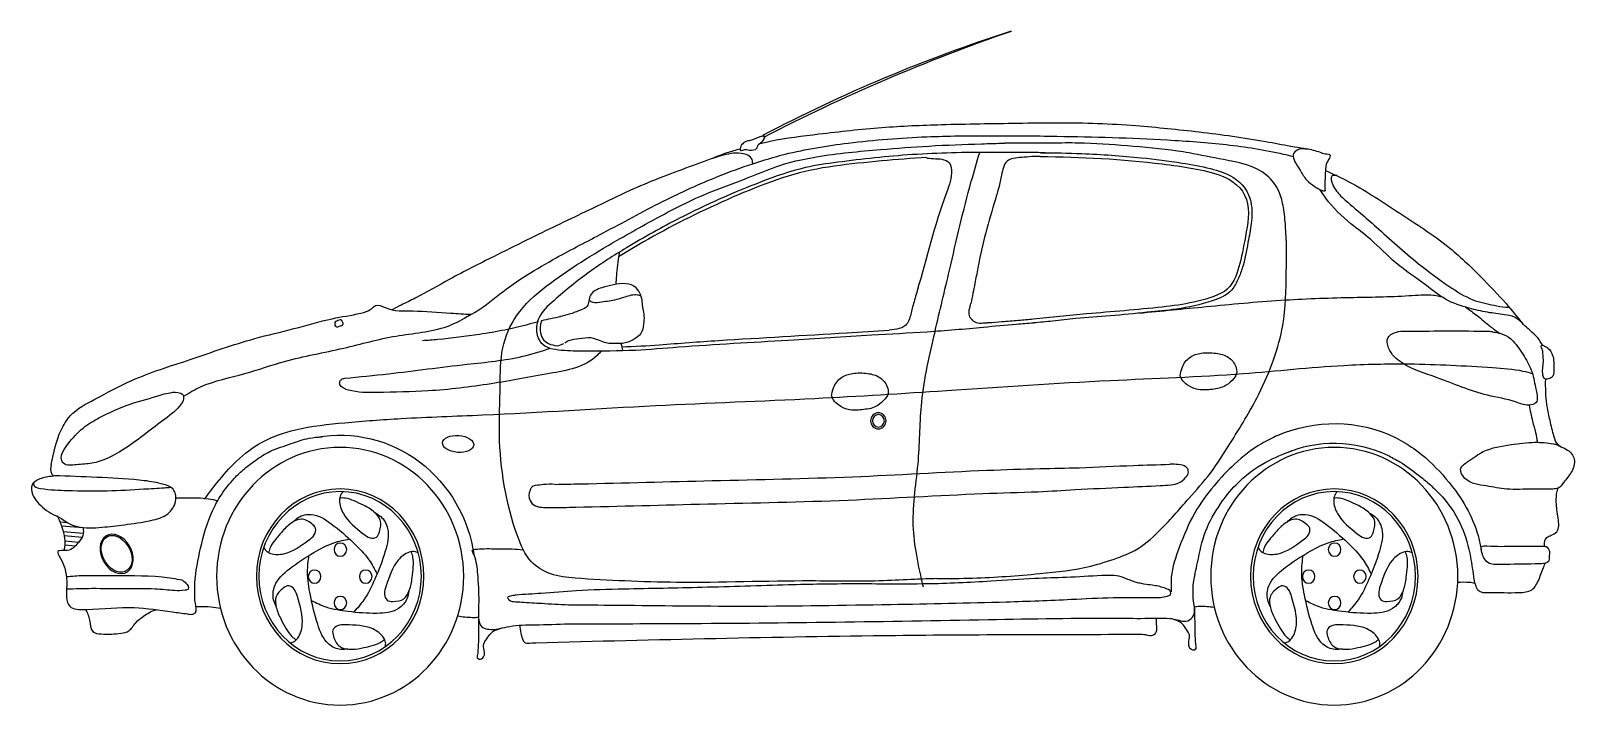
# Model space of a CAD drawing. Extents: x -8.24 to -4.45, y 5.45 to 7.11.
import ezdxf

# ---------------------------------------------------------------- set-up
doc = ezdxf.new("R2010")
doc.units = 0
doc.layers.add('206', color=7, linetype='CONTINUOUS')

msp = doc.modelspace()

# ---------------------------------------------------------------- linework, layer by layer
at = {"layer": '206'}
for p, q in [((-8.173, 5.9029), (-8.1554, 5.9014)), ((-8.1691, 5.8931), (-8.1159, 5.8886)), ((-8.1646, 5.8787), (-8.1156, 5.8746)), ((-8.1625, 5.869), (-8.1183, 5.8653)), ((-8.1609, 5.8558), (-8.1268, 5.8529)), ((-8.1609, 5.8463), (-8.1344, 5.8441))]:
    msp.add_line(p, q, dxfattribs=at)
at = {"layer": '206', "extrusion": (0, 0, -1)}
for centre, major_axis, start_param, end_param in [((-4.6853, 3.2131), (0, 4.075), 5.816263, 5.984803), ((-4.3628, 2.4704), (0, 4.8845), 5.82328, 5.96363), ((-5.0426, 5.7691), (0, 0.3749), 5.884099, 6.713037), ((-7.4846, 5.7691), (0, 0.3466), 6.112815, 7.708258), ((-5.0426, 5.7691), (0, 0.327), 5.884099, 6.713037)]:
    msp.add_ellipse(centre, major_axis=major_axis, ratio=0.959877, start_param=start_param, end_param=end_param, dxfattribs=at)
for centre, major_axis in [((-6.1625, 6.1507), (0, 0.0197)), ((-6.1625, 6.1507), (0, 0.0153)), ((-7.4846, 5.7691), (0, 0.3162)), ((-5.0426, 5.7691), (0, 0.3162)), ((-7.4846, 5.7691), (0, 0.2144)), ((-7.4846, 5.7691), (0, 0.2079)), ((-5.0426, 5.7691), (0, 0.2144)), ((-5.0426, 5.7691), (0, 0.2079)), ((-7.4839, 5.8346), (0, 0.0162)), ((-5.0419, 5.8346), (0, 0.0162)), ((-7.5475, 5.7683), (0, 0.0162)), ((-7.4218, 5.7683), (0, 0.0162)), ((-5.1055, 5.7683), (0, 0.0162)), ((-4.9798, 5.7683), (0, 0.0162)), ((-7.4839, 5.7036), (0, 0.0162)), ((-5.0419, 5.7036), (0, 0.0162))]:
    msp.add_ellipse(centre, major_axis=major_axis, ratio=0.959877, dxfattribs=at)
at = {"layer": '206'}
for centre, major_axis, ratio, start_param, end_param in [((-7.1948, 6.094), (-0.0382, 0.0029), 0.542482, 0.004368194724992502, 6.287553501904579), ((-8.0336, 5.8241), (-0.0247, 0.0448), 0.725006, 0.056714, 6.339899)]:
    msp.add_ellipse(centre, major_axis=major_axis, ratio=ratio, start_param=start_param, end_param=end_param, dxfattribs=at)
for points, knots in [([(-5.1082, 6.8171), (-5.1219, 6.8195), (-5.1562, 6.8254), (-5.2444, 6.8425), (-5.3712, 6.8598), (-5.5091, 6.8737), (-5.6577, 6.8832), (-5.8171, 6.8807), (-5.9937, 6.8783), (-6.157, 6.8718), (-6.297, 6.8555), (-6.3985, 6.8437), (-6.4472, 6.832), (-6.4568, 6.8296)], [0, 0, 0, 0, 0.03388, 0.084444, 0.218048, 0.344664, 0.42105, 0.579932, 0.731759, 0.850568, 0.976761, 1.074341, 1.098331, 1.098331, 1.098331, 1.098331]), ([(-7.1663, 6.4105), (-7.1337, 6.428), (-7.0721, 6.4818), (-6.9648, 6.5469), (-6.828, 6.6165), (-6.6977, 6.6891), (-6.5744, 6.7448), (-6.4735, 6.7821), (-6.3679, 6.8136), (-6.2246, 6.8364), (-6.0564, 6.8495), (-5.8853, 6.8512), (-5.6883, 6.8495), (-5.4944, 6.8441), (-5.3086, 6.8309), (-5.2058, 6.8149), (-5.1519, 6.8019), (-5.144, 6.7999)], [0, 0, 0, 0, 0.06274, 0.195085, 0.300258, 0.432964, 0.554203, 0.6265, 0.693156, 0.820888, 0.977767, 1.103117, 1.236477, 1.456752, 1.574411, 1.689139, 1.708898, 1.708898, 1.708898, 1.708898]), ([(-6.0187, 5.7634), (-6.0369, 5.7626), (-6.0807, 5.7618), (-6.1835, 5.7552), (-6.3787, 5.7605), (-6.5904, 5.7511), (-6.7836, 5.7572), (-6.8868, 5.7624), (-6.9668, 5.7702), (-7.0238, 5.8042), (-7.0741, 5.9254), (-7.098, 6.0728), (-7.0907, 6.2277), (-7.0916, 6.3285), (-7.0532, 6.4184), (-6.9521, 6.5067), (-6.8233, 6.5834), (-6.692, 6.6578), (-6.585, 6.7107), (-6.494, 6.7419), (-6.4055, 6.7801), (-6.2964, 6.8051), (-6.1699, 6.8156), (-6.0349, 6.8266), (-5.933, 6.83), (-5.871, 6.8319), (-5.8518, 6.8325)], [0.622324, 0.622324, 0.622324, 0.622324, 0.666423, 0.728208, 0.872874, 1.14036, 1.24327, 1.342181, 1.392241, 1.43716, 1.493607, 1.690089, 1.783283, 1.855582, 1.923075, 2.004533, 2.170821, 2.284321, 2.367672, 2.458367, 2.516957, 2.600128, 2.728425, 2.825072, 2.929399, 2.976055, 2.976055, 2.976055, 2.976055]), ([(-6.5018, 6.8155), (-6.5028, 6.8197), (-6.4989, 6.8302), (-6.4872, 6.8377), (-6.4694, 6.8392), (-6.459, 6.8479), (-6.4368, 6.8509), (-6.4478, 6.8337), (-6.4587, 6.8307), (-6.4608, 6.8151), (-6.4801, 6.8147), (-6.4898, 6.8181), (-6.5012, 6.8133), (-6.5018, 6.8155)], [0, 0, 0, 0, 0.0124384, 0.0281813, 0.0393161, 0.0638503, 0.0736773, 0.0873486, 0.0997936, 0.1081025, 0.1259986, 0.1424676, 0.149019, 0.149019, 0.149019, 0.149019]), ([(-5.3994, 6.8086), (-5.4088, 6.8101), (-5.459, 6.8178), (-5.5496, 6.826), (-5.6528, 6.8336), (-5.7315, 6.8325), (-5.7918, 6.8327), (-5.8301, 6.8326), (-5.8518, 6.8325)], [0, 0, 0, 0, 0.0284669, 0.1523573, 0.2724987, 0.3386831, 0.3883214, 0.4534511, 0.4534511, 0.4534511, 0.4534511]), ([(-6.4711, 6.7819), (-6.4713, 6.7868), (-6.4725, 6.7971), (-6.4984, 6.8111), (-6.546, 6.8044), (-6.6341, 6.7711), (-6.7452, 6.731), (-6.8759, 6.6665), (-6.9932, 6.6111), (-7.1098, 6.5526), (-7.2086, 6.5036), (-7.2828, 6.4599), (-7.3309, 6.4369), (-7.3496, 6.4271), (-7.3569, 6.4233)], [0.0029383, 0.0029383, 0.0029383, 0.0029383, 0.0135032, 0.0265755, 0.0664685, 0.127257, 0.2550065, 0.3518371, 0.4783793, 0.5681223, 0.6664998, 0.744351, 0.775166, 0.7951163, 0.7951163, 0.7951163, 0.7951163]), ([(-5.7526, 6.8089), (-5.7972, 6.8094), (-5.906, 6.8106), (-6.0765, 6.8072), (-6.2281, 6.7905), (-6.3538, 6.773), (-6.4481, 6.739), (-6.5505, 6.697), (-6.6611, 6.6444), (-6.7698, 6.5839), (-6.8745, 6.517), (-6.9457, 6.4593), (-6.9964, 6.4128), (-7.0053, 6.3723), (-6.9918, 6.3316), (-6.9383, 6.3227), (-6.8625, 6.3227), (-6.765, 6.3226), (-6.599, 6.3372), (-6.405, 6.347), (-6.2018, 6.3605), (-6.042, 6.369), (-5.9235, 6.3786), (-5.8364, 6.3876), (-5.7954, 6.3903), (-5.7813, 6.3913)], [0, 0, 0, 0, 0.10843, 0.264559, 0.414046, 0.479029, 0.57221, 0.655351, 0.746715, 0.867409, 0.955203, 1.043569, 1.090058, 1.11235, 1.137253, 1.180615, 1.227312, 1.327965, 1.414218, 1.633397, 1.799241, 1.909534, 2.022184, 2.088078, 2.122232, 2.122232, 2.122232, 2.122232]), ([(-6.0434, 6.7968), (-6.0805, 6.795), (-6.1176, 6.7924), (-6.2321, 6.7812), (-6.3101, 6.7747), (-6.4578, 6.728), (-6.5303, 6.6965), (-6.6693, 6.6299), (-6.736, 6.5934), (-6.8006, 6.5531)], [0.2360108, 0.2360108, 0.2360108, 0.2360108, 0.3266915, 0.3266915, 0.5165101, 0.5165101, 0.7063287, 0.7063287, 0.8899649, 0.8899649, 0.8899649, 0.8899649]), ([(-6.502, 6.8179), (-6.5131, 6.815), (-6.5359, 6.8088), (-6.5579, 6.8), (-6.5693, 6.7955)], [1.13606968, 1.13606968, 1.13606968, 1.13606968, 1.1637912, 1.19332612, 1.19332612, 1.19332612, 1.19332612]), ([(-6.0432, 6.7956), (-6.036, 6.7951), (-6.0238, 6.7943), (-6.0051, 6.7937), (-5.9834, 6.786), (-5.981, 6.7474), (-6.0203, 6.6485), (-6.0467, 6.5389), (-6.0741, 6.446), (-6.0774, 6.4343)], [0, 0, 0, 0, 0.017332, 0.0295876, 0.0464319, 0.0661755, 0.1083605, 0.3010259, 0.3298037, 0.3298037, 0.3298037, 0.3298037]), ([(-6.0233, 6.3709), (-6.0114, 6.4207), (-5.9821, 6.5434), (-5.9488, 6.6906), (-5.9205, 6.7861), (-5.9135, 6.8097)], [0, 0, 0, 0, 0.1197442, 0.2950646, 0.3527466, 0.3527466, 0.3527466, 0.3527466]), ([(-6.0187, 5.7634), (-5.9894, 5.7636), (-5.9051, 5.7641), (-5.779, 5.7739), (-5.6589, 5.7865), (-5.582, 5.8113), (-5.5231, 5.8343), (-5.4641, 5.8857), (-5.4064, 5.9532), (-5.344, 6.022), (-5.2893, 6.1098), (-5.2328, 6.2007), (-5.19, 6.2988), (-5.1625, 6.3992), (-5.1603, 6.5095), (-5.1594, 6.6062), (-5.1663, 6.6722), (-5.1766, 6.7173), (-5.2199, 6.7749), (-5.307, 6.7903), (-5.3714, 6.8031), (-5.3994, 6.8086)], [0, 0, 0, 0, 0.087844, 0.252819, 0.379745, 0.448073, 0.494093, 0.567357, 0.674984, 0.75521, 0.839126, 0.975651, 1.066708, 1.14849, 1.27437, 1.382267, 1.426799, 1.465428, 1.514617, 1.627138, 1.713588, 1.713588, 1.713588, 1.713588]), ([(-5.7851, 6.7996), (-5.7935, 6.7988), (-5.8089, 6.7971), (-5.8297, 6.7964), (-5.854, 6.7869), (-5.8609, 6.7441), (-5.8847, 6.6602), (-5.9081, 6.5849), (-5.9178, 6.5265)], [0, 0, 0, 0, 0.0205701, 0.0375149, 0.0509659, 0.0795229, 0.1270828, 0.2628965, 0.2628965, 0.2628965, 0.2628965]), ([(-5.7648, 6.7998), (-5.6643, 6.7985), (-5.5643, 6.7941), (-5.4151, 6.7749), (-5.3641, 6.7689), (-5.2922, 6.7417), (-5.2682, 6.7236), (-5.2489, 6.6647), (-5.2551, 6.6339), (-5.2653, 6.5786), (-5.2706, 6.5491), (-5.2835, 6.5069), (-5.292, 6.482), (-5.333, 6.4552), (-5.3622, 6.4483), (-5.4133, 6.4364), (-5.439, 6.4327), (-5.527, 6.4238), (-5.5887, 6.4181), (-5.6948, 6.4101), (-5.7383, 6.4039), (-5.782, 6.4003)], [0, 0, 0, 0, 0.244185, 0.244185, 0.366822, 0.366822, 0.442542, 0.442542, 0.518261, 0.518261, 0.576784, 0.576784, 0.64202, 0.64202, 0.707255, 0.707255, 0.772491, 0.772491, 0.923259, 0.923259, 1.029985, 1.029985, 1.029985, 1.029985]), ([(-5.7646, 6.809), (-5.7307, 6.8086), (-5.6479, 6.8075), (-5.5318, 6.7992), (-5.4258, 6.7859), (-5.3501, 6.7723), (-5.2958, 6.7551), (-5.2614, 6.7258), (-5.2429, 6.6827), (-5.2456, 6.6353), (-5.2549, 6.5866), (-5.2652, 6.5316), (-5.2771, 6.5023), (-5.2959, 6.4625), (-5.3551, 6.4396), (-5.4235, 6.4241), (-5.5086, 6.4171), (-5.5908, 6.4075), (-5.6687, 6.4037), (-5.731, 6.3953), (-5.7657, 6.3924), (-5.7813, 6.3911)], [0, 0, 0, 0, 0.082607, 0.201194, 0.283026, 0.34105, 0.389878, 0.421775, 0.449559, 0.490237, 0.528159, 0.575076, 0.603434, 0.627668, 0.671191, 0.744163, 0.802628, 0.877157, 0.945523, 0.991917, 1.029985, 1.029985, 1.029985, 1.029985]), ([(-5.0725, 6.808), (-5.0834, 6.8121), (-5.1031, 6.8177), (-5.1297, 6.8204), (-5.1475, 6.8047), (-5.1387, 6.7838), (-5.1254, 6.7653), (-5.1128, 6.7413), (-5.0923, 6.7274), (-5.0774, 6.7166), (-5.0676, 6.7155), (-5.0647, 6.7152)], [0, 0, 0, 0, 0.0292874, 0.0498246, 0.0627071, 0.0767857, 0.095733, 0.1194233, 0.138101, 0.1548845, 0.1619796, 0.1619796, 0.1619796, 0.1619796]), ([(-5.0747, 6.8087), (-5.0704, 6.8075), (-5.0639, 6.8056), (-5.0499, 6.8057), (-5.0561, 6.7917), (-5.0626, 6.783), (-5.0644, 6.7672), (-5.0649, 6.7511), (-5.0659, 6.7332), (-5.0666, 6.7212), (-5.0647, 6.7152)], [0, 0, 0, 0, 0.01161723, 0.01742583, 0.02725678, 0.0350271, 0.04587826, 0.06201616, 0.07328065, 0.0882351, 0.0882351, 0.0882351, 0.0882351]), ([(-5.0643, 6.7652), (-5.0437, 6.7559), (-4.98, 6.7266), (-4.8826, 6.659), (-4.77, 6.5896), (-4.6871, 6.5093), (-4.6251, 6.4458), (-4.5928, 6.405), (-4.5794, 6.388)], [0.0047857, 0.0047857, 0.0047857, 0.0047857, 0.059248, 0.1738076, 0.2884711, 0.3762076, 0.4480715, 0.4995712, 0.4995712, 0.4995712, 0.4995712]), ([(-5.0356, 6.7527), (-5.0408, 6.7532), (-5.0543, 6.7545), (-5.0454, 6.7225), (-5.0213, 6.6964), (-4.9814, 6.6636), (-4.9181, 6.6085), (-4.8483, 6.5441), (-4.7683, 6.4856), (-4.7076, 6.446), (-4.658, 6.4361), (-4.6283, 6.4299), (-4.6158, 6.4298), (-4.6132, 6.4298)], [0, 0, 0, 0, 0.0105039, 0.0271535, 0.0533067, 0.1046636, 0.1455251, 0.2557173, 0.3295157, 0.3841535, 0.4273104, 0.4511192, 0.4575988, 0.4575988, 0.4575988, 0.4575988]), ([(-4.5313, 6.3361), (-4.5344, 6.3427), (-4.5451, 6.36), (-4.5716, 6.379), (-4.5946, 6.4069), (-4.6304, 6.4123), (-4.6675, 6.4164), (-4.7164, 6.428), (-4.7703, 6.4455), (-4.8255, 6.492), (-4.8916, 6.534), (-4.9463, 6.5927), (-5.009, 6.6387), (-5.0522, 6.6792), (-5.0726, 6.711), (-5.077, 6.7179)], [0.2026405, 0.2026405, 0.2026405, 0.2026405, 0.2192984, 0.2499382, 0.2807062, 0.3006006, 0.3350786, 0.3723935, 0.4221231, 0.4704541, 0.543135, 0.6100879, 0.6597103, 0.7297642, 0.749047, 0.749047, 0.749047, 0.749047]), ([(-6.799, 6.5643), (-6.8023, 6.5409), (-6.8056, 6.5171), (-6.807, 6.4931), (-6.8074, 6.4861)], [0, 0, 0, 0, 0.03967992, 0.05613221, 0.05613221, 0.05613221, 0.05613221]), ([(-5.9178, 6.5265), (-5.9204, 6.5136), (-5.9265, 6.4837), (-5.9316, 6.4561), (-5.9351, 6.4385)], [0, 0, 0, 0, 0.03053665, 0.07040761, 0.07040761, 0.07040761, 0.07040761]), ([(-6.7409, 6.4267), (-6.7416, 6.4378), (-6.7429, 6.4561), (-6.757, 6.4812), (-6.784, 6.4898), (-6.813, 6.4848), (-6.8422, 6.4785), (-6.8694, 6.4665), (-6.8736, 6.4455), (-6.8769, 6.4294), (-6.898, 6.4211), (-6.9194, 6.4123), (-6.9374, 6.4085), (-6.945, 6.4068)], [0, 0, 0, 0, 0.0316693, 0.0523733, 0.0793088, 0.1098189, 0.1394417, 0.172123, 0.1866697, 0.1995705, 0.2166966, 0.2480089, 0.2711833, 0.2711833, 0.2711833, 0.2711833]), ([(-6.873, 6.4485), (-6.8717, 6.4466), (-6.8658, 6.4396), (-6.8406, 6.4435), (-6.8138, 6.4463), (-6.7834, 6.4555), (-6.7611, 6.4631), (-6.7485, 6.459), (-6.7456, 6.458)], [0.0047231, 0.0047231, 0.0047231, 0.0047231, 0.0100424, 0.027011, 0.0578189, 0.0794483, 0.104035, 0.1113947, 0.1113947, 0.1113947, 0.1113947]), ([(-5.5224, 6.4152), (-5.4674, 6.4205), (-5.3513, 6.4316), (-5.179, 6.4484), (-5.0126, 6.4541), (-4.8877, 6.4553), (-4.8144, 6.4615), (-4.7872, 6.4579), (-4.7804, 6.4556), (-4.7781, 6.4548)], [0, 0, 0, 0, 0.1342654, 0.2833854, 0.4206668, 0.5385535, 0.5873532, 0.5989191, 0.6047132, 0.6047132, 0.6047132, 0.6047132]), ([(-8.1943, 6.0437), (-8.1884, 6.0726), (-8.1796, 6.1153), (-8.1435, 6.1743), (-8.0779, 6.2084), (-7.9829, 6.2602), (-7.8479, 6.3014), (-7.7167, 6.3494), (-7.5985, 6.3756), (-7.5128, 6.4019), (-7.4482, 6.4109), (-7.4112, 6.4207), (-7.3953, 6.4394), (-7.3584, 6.4184), (-7.2985, 6.4227), (-7.2274, 6.4154), (-7.1799, 6.4132), (-7.1636, 6.4124)], [0, 0, 0, 0, 0.0684593, 0.1012313, 0.1591526, 0.2412368, 0.3640021, 0.4987977, 0.5791386, 0.6574309, 0.7153668, 0.7380889, 0.7486351, 0.7680872, 0.8233096, 0.8993854, 0.939112, 0.939112, 0.939112, 0.939112]), ([(-7.8695, 6.211), (-7.8557, 6.2194), (-7.8088, 6.2467), (-7.7215, 6.2629), (-7.6071, 6.3044), (-7.4808, 6.325), (-7.3498, 6.3637), (-7.2435, 6.3692), (-7.1851, 6.3987), (-7.1667, 6.4104), (-7.1636, 6.4124)], [0.0058123, 0.0058123, 0.0058123, 0.0058123, 0.0445156, 0.1360801, 0.2181084, 0.3388695, 0.4455689, 0.549084, 0.5925664, 0.6014621, 0.6014621, 0.6014621, 0.6014621]), ([(-6.7409, 6.4267), (-6.7398, 6.4204), (-6.7375, 6.4075), (-6.7387, 6.3867), (-6.7437, 6.3629), (-6.766, 6.3486), (-6.788, 6.3393), (-6.8084, 6.3414), (-6.8245, 6.3399), (-6.84, 6.3444), (-6.8541, 6.3505), (-6.8735, 6.3569), (-6.8962, 6.3505), (-6.919, 6.3506), (-6.9297, 6.3437), (-6.9328, 6.3417)], [0, 0, 0, 0, 0.0184073, 0.0375167, 0.0602951, 0.0844344, 0.1118974, 0.1301367, 0.1449018, 0.1600695, 0.1776541, 0.1911366, 0.2199163, 0.2463312, 0.2572116, 0.2572116, 0.2572116, 0.2572116]), ([(-6.0774, 6.4343), (-6.0797, 6.4245), (-6.0832, 6.4096), (-6.0895, 6.3907), (-6.0995, 6.3811), (-6.1152, 6.3754), (-6.1277, 6.374), (-6.1361, 6.3731)], [0, 0, 0, 0, 0.02900965, 0.04453704, 0.05620577, 0.06845977, 0.09380786, 0.09380786, 0.09380786, 0.09380786]), ([(-5.8919, 6.3911), (-5.8948, 6.3909), (-5.9035, 6.3906), (-5.9173, 6.3887), (-5.9311, 6.3963), (-5.9418, 6.4095), (-5.9389, 6.4255), (-5.9361, 6.435), (-5.9351, 6.4385)], [0, 0, 0, 0, 0.00885506, 0.02614609, 0.04038803, 0.05403055, 0.07269114, 0.08314696, 0.08314696, 0.08314696, 0.08314696]), ([(-4.7199, 6.4298), (-4.7104, 6.423), (-4.6895, 6.408), (-4.663, 6.3851), (-4.6443, 6.3714), (-4.637, 6.3661)], [0.00498674, 0.00498674, 0.00498674, 0.00498674, 0.03283304, 0.06684815, 0.08846244, 0.08846244, 0.08846244, 0.08846244]), ([(-7.4771, 6.3884), (-7.4788, 6.385), (-7.4854, 6.3843), (-7.4917, 6.3802), (-7.4945, 6.3823), (-7.4975, 6.3836), (-7.4976, 6.388), (-7.4986, 6.3936), (-7.4925, 6.396), (-7.4879, 6.3975), (-7.4816, 6.4005), (-7.4801, 6.3957), (-7.4782, 6.3932), (-7.4775, 6.3914), (-7.477, 6.3896), (-7.4769, 6.3888), (-7.4771, 6.3884)], [0, 0, 0, 0, 0.01104914, 0.01733658, 0.01949992, 0.0207353, 0.02669154, 0.03018667, 0.0358441, 0.04208958, 0.04733893, 0.05191555, 0.05351608, 0.05664671, 0.05752234, 0.05879912, 0.05879912, 0.05879912, 0.05879912]), ([(-6.9972, 6.394), (-7.0246, 6.3867), (-7.0726, 6.3739), (-7.1553, 6.3604), (-7.2228, 6.3518), (-7.2694, 6.3482), (-7.2819, 6.3472)], [0, 0, 0, 0, 0.084683, 0.1484856, 0.2510835, 0.288665, 0.288665, 0.288665, 0.288665]), ([(-6.9897, 6.3962), (-6.9979, 6.375), (-6.9925, 6.3491), (-6.9662, 6.3376), (-6.959, 6.3359), (-6.9513, 6.3347)], [1.09149085, 1.09149085, 1.09149085, 1.09149085, 1.15337604, 1.15337604, 1.17246805, 1.17246805, 1.17246805, 1.17246805]), ([(-6.7927, 6.3327), (-6.7617, 6.3336), (-6.7307, 6.3352), (-6.6518, 6.3412), (-6.6035, 6.345), (-6.4499, 6.3546), (-6.3447, 6.3605), (-6.2049, 6.3691), (-6.1705, 6.3711), (-6.136, 6.3731)], [1.3014433, 1.3014433, 1.3014433, 1.3014433, 1.3768429, 1.3768429, 1.4943147, 1.4943147, 1.7505419, 1.7505419, 1.8344743, 1.8344743, 1.8344743, 1.8344743]), ([(-5.782, 6.4003), (-5.794, 6.3991), (-5.8198, 6.3965), (-5.8565, 6.3938), (-5.8811, 6.3919), (-5.8919, 6.3911)], [0, 0, 0, 0, 0.0362293, 0.0778035, 0.1102673, 0.1102673, 0.1102673, 0.1102673]), ([(-6.0233, 6.3709), (-6.0375, 6.3132), (-6.0618, 6.209), (-6.0608, 6.0481), (-6.0837, 5.923), (-6.0701, 5.8185), (-6.0586, 5.7687), (-6.0526, 5.7429)], [0.012878, 0.012878, 0.012878, 0.012878, 0.1510042, 0.2621597, 0.3869689, 0.4445207, 0.5065188, 0.5065188, 0.5065188, 0.5065188]), ([(-4.6624, 6.3707), (-4.6959, 6.3707), (-4.761, 6.3737), (-4.8391, 6.3692), (-4.8916, 6.3722), (-4.9153, 6.3536), (-4.9089, 6.3187), (-4.8659, 6.2806), (-4.7773, 6.2547), (-4.6874, 6.2144), (-4.6083, 6.203), (-4.5713, 6.1864), (-4.5391, 6.194), (-4.5493, 6.2335), (-4.5539, 6.2699), (-4.5765, 6.3105), (-4.5956, 6.3403), (-4.6181, 6.3597), (-4.636, 6.3667), (-4.6521, 6.3689), (-4.6595, 6.3708), (-4.6624, 6.3707)], [0, 0, 0, 0, 0.1006808, 0.1939959, 0.2386173, 0.2516628, 0.2762246, 0.3248461, 0.4162559, 0.5482451, 0.6188224, 0.6515806, 0.6709907, 0.700428, 0.7432718, 0.7860694, 0.8307322, 0.8464489, 0.8728914, 0.8866173, 0.8952985, 0.8952985, 0.8952985, 0.8952985]), ([(-4.5268, 6.3342), (-4.5236, 6.3329), (-4.5144, 6.3282), (-4.5025, 6.308), (-4.5039, 6.2845), (-4.5025, 6.2619), (-4.5134, 6.2537), (-4.5264, 6.2506), (-4.5311, 6.2654), (-4.5308, 6.279), (-4.528, 6.2968), (-4.53, 6.3126), (-4.5303, 6.326), (-4.5351, 6.3314), (-4.5343, 6.3348), (-4.5338, 6.3356)], [0.006831, 0.006831, 0.006831, 0.006831, 0.0151402, 0.0318556, 0.0572132, 0.0716062, 0.0788585, 0.0890778, 0.0972719, 0.1094913, 0.1221701, 0.138474, 0.1471768, 0.1520965, 0.1542054, 0.1542054, 0.1542054, 0.1542054]), ([(-4.5268, 6.3342), (-4.5272, 6.3344), (-4.528, 6.3349), (-4.5294, 6.3354), (-4.5308, 6.3359), (-4.5319, 6.3364), (-4.5328, 6.3365), (-4.5335, 6.336), (-4.5338, 6.3356), (-4.5339, 6.3354)], [0.000515855, 0.000515855, 0.000515855, 0.000515855, 0.00155596, 0.002811003, 0.004102968, 0.005095025, 0.005775825, 0.006201052, 0.006889261, 0.006889261, 0.006889261, 0.006889261]), ([(-7.4732, 6.2552), (-7.4374, 6.2587), (-7.3371, 6.2685), (-7.1919, 6.2889), (-7.0572, 6.3008), (-6.9904, 6.3215), (-6.9678, 6.3291)], [0.0055861, 0.0055861, 0.0055861, 0.0055861, 0.0930272, 0.2504083, 0.362235, 0.4198338, 0.4198338, 0.4198338, 0.4198338]), ([(-6.843, 6.3228), (-6.8462, 6.3188), (-6.8772, 6.2826), (-6.9803, 6.2658), (-7.1159, 6.2395), (-7.2587, 6.2224), (-7.3748, 6.2206), (-7.4438, 6.2196), (-7.4684, 6.2274), (-7.4704, 6.228)], [0.0062226, 0.0062226, 0.0062226, 0.0062226, 0.0181756, 0.1194494, 0.2373778, 0.3634582, 0.464687, 0.522253, 0.5274199, 0.5274199, 0.5274199, 0.5274199]), ([(-5.4211, 6.2608), (-5.4201, 6.2677), (-5.417, 6.2852), (-5.3994, 6.3092), (-5.3671, 6.3187), (-5.3347, 6.3182), (-5.302, 6.3103), (-5.2846, 6.2889), (-5.2799, 6.2652), (-5.2942, 6.2481), (-5.315, 6.2315), (-5.3465, 6.2271), (-5.3783, 6.2251), (-5.402, 6.2368), (-5.4159, 6.2489), (-5.4197, 6.2576), (-5.4209, 6.2608)], [0.0029515, 0.0029515, 0.0029515, 0.0029515, 0.019154, 0.0444826, 0.0681378, 0.0976968, 0.1236411, 0.1463362, 0.1597179, 0.175797, 0.195239, 0.223046, 0.2508018, 0.2713177, 0.2853942, 0.2934528, 0.2934528, 0.2934528, 0.2934528]), ([(-7.8177, 5.9582), (-7.8076, 5.9719), (-7.7833, 6.0049), (-7.7388, 6.0551), (-7.6755, 6.1043), (-7.5833, 6.1349), (-7.4676, 6.1474), (-7.3144, 6.1587), (-7.0597, 6.1669), (-6.7214, 6.1899), (-6.3413, 6.203), (-5.969, 6.2266), (-5.6186, 6.251), (-5.2926, 6.261), (-5.0487, 6.2882), (-4.8437, 6.2925), (-4.6972, 6.2847), (-4.5953, 6.2778), (-4.5635, 6.2689), (-4.5557, 6.2665)], [0, 0, 0, 0, 0.040473, 0.09676, 0.159229, 0.22996, 0.328711, 0.441449, 0.603548, 0.947988, 1.26533, 1.527909, 1.854542, 2.11917, 2.320185, 2.4506, 2.616813, 2.677591, 2.697114, 2.697114, 2.697114, 2.697114]), ([(-6.2774, 6.2112), (-6.2764, 6.2181), (-6.2733, 6.2357), (-6.2557, 6.2596), (-6.2234, 6.2692), (-6.191, 6.2686), (-6.1583, 6.2607), (-6.1409, 6.2393), (-6.1362, 6.2157), (-6.1506, 6.1985), (-6.1713, 6.1819), (-6.2028, 6.1775), (-6.2346, 6.1755), (-6.2584, 6.1872), (-6.2722, 6.1994), (-6.276, 6.208), (-6.2772, 6.2112)], [0.0029515, 0.0029515, 0.0029515, 0.0029515, 0.019154, 0.0444826, 0.0681378, 0.0976968, 0.1236411, 0.1463362, 0.1597179, 0.175797, 0.195239, 0.223046, 0.2508018, 0.2713177, 0.2853942, 0.2934528, 0.2934528, 0.2934528, 0.2934528]), ([(-7.9263, 6.214), (-7.95, 6.2062), (-8.0023, 6.1937), (-8.0656, 6.1651), (-8.1193, 6.1339), (-8.1469, 6.1023), (-8.1657, 6.0773), (-8.1721, 6.0586), (-8.1603, 6.0388), (-8.1287, 6.0441), (-8.0801, 6.0451), (-8.0232, 6.074), (-7.9687, 6.1141), (-7.9226, 6.15), (-7.8865, 6.176), (-7.8697, 6.1984), (-7.8679, 6.2162), (-7.8872, 6.2229), (-7.9055, 6.2188), (-7.9199, 6.2161), (-7.9263, 6.214)], [0, 0, 0, 0, 0.0742657, 0.160568, 0.2061963, 0.2578056, 0.2810757, 0.29908, 0.3098959, 0.341669, 0.379902, 0.4622785, 0.5217252, 0.5814805, 0.6355298, 0.6509663, 0.6639475, 0.678472, 0.7017488, 0.7218455, 0.7218455, 0.7218455, 0.7218455]), ([(-7.4704, 6.228), (-7.4727, 6.2293), (-7.4782, 6.2323), (-7.4861, 6.2379), (-7.4861, 6.2474), (-7.481, 6.2537), (-7.4762, 6.2548), (-7.4732, 6.2552)], [0.00651883, 0.00651883, 0.00651883, 0.00651883, 0.01285997, 0.02146369, 0.02772575, 0.03244476, 0.03949, 0.03949, 0.03949, 0.03949]), ([(-4.4846, 6.0856), (-4.4889, 6.0888), (-4.4993, 6.0966), (-4.5056, 6.1235), (-4.5137, 6.1545), (-4.5227, 6.1996), (-4.5237, 6.2321), (-4.5233, 6.2529)], [0, 0, 0, 0, 0.012544, 0.0302863, 0.0613244, 0.0889659, 0.137167, 0.137167, 0.137167, 0.137167]), ([(-4.5637, 6.1894), (-4.5615, 6.176), (-4.5574, 6.1536), (-4.5478, 6.1245), (-4.5453, 6.1055), (-4.5437, 6.098)], [0.00800178, 0.00800178, 0.00800178, 0.00800178, 0.03956874, 0.06127633, 0.07922496, 0.07922496, 0.07922496, 0.07922496]), ([(-7.8413, 5.7164), (-7.8415, 5.7284), (-7.8422, 5.7694), (-7.8274, 5.8413), (-7.8076, 5.9154), (-7.7763, 5.9716), (-7.7492, 6.0062), (-7.7202, 6.0334), (-7.6909, 6.0558), (-7.6537, 6.0795), (-7.6078, 6.0931), (-7.5655, 6.109), (-7.5393, 6.1108), (-7.5285, 6.1116)], [0, 0, 0, 0, 0.0345251, 0.1178427, 0.2104224, 0.2544919, 0.303845, 0.3382645, 0.3713773, 0.4128834, 0.4681905, 0.5140037, 0.5466172, 0.5466172, 0.5466172, 0.5466172]), ([(-5.1825, 6.1146), (-5.1955, 6.1082), (-5.2335, 6.0897), (-5.2864, 6.0482), (-5.3409, 5.9904), (-5.3904, 5.9235), (-5.4217, 5.846), (-5.4449, 5.7804), (-5.4434, 5.743), (-5.4429, 5.731)], [0, 0, 0, 0, 0.0432253, 0.1254681, 0.1967444, 0.2765505, 0.366429, 0.4391156, 0.4735485, 0.4735485, 0.4735485, 0.4735485]), ([(-4.8926, 6.1099), (-4.8772, 6.1013), (-4.834, 6.0771), (-4.774, 6.0191), (-4.7195, 5.9471), (-4.6923, 5.8835), (-4.684, 5.8471), (-4.6815, 5.8351), (-4.6811, 5.8332)], [0, 0, 0, 0, 0.042574, 0.1189056, 0.1966371, 0.2553451, 0.2794716, 0.2839626, 0.2839626, 0.2839626, 0.2839626]), ([(-5.3839, 5.7774), (-5.3821, 5.7859), (-5.3749, 5.8202), (-5.3628, 5.8805), (-5.3263, 5.9438), (-5.2786, 6.0037), (-5.2182, 6.0494), (-5.168, 6.0691), (-5.1461, 6.0778)], [0, 0, 0, 0, 0.0252615, 0.1011827, 0.1757102, 0.2347646, 0.3251789, 0.3952497, 0.3952497, 0.3952497, 0.3952497]), ([(-4.5037, 6.0943), (-4.5191, 6.0969), (-4.5543, 6.0999), (-4.6117, 6.0922), (-4.6717, 6.0826), (-4.7069, 6.0553), (-4.7394, 6.0342), (-4.7152, 5.9956), (-4.6702, 5.9922), (-4.6153, 5.9803), (-4.5596, 5.9842), (-4.5188, 5.9829), (-4.4895, 5.9838), (-4.4768, 6.0038), (-4.4587, 6.023), (-4.4476, 6.0559), (-4.4662, 6.0792), (-4.4835, 6.0857), (-4.4945, 6.0918), (-4.5008, 6.0938), (-4.5037, 6.0943)], [0, 0, 0, 0, 0.0469475, 0.1048112, 0.1752041, 0.2196581, 0.2451069, 0.2692429, 0.3244647, 0.3753857, 0.4383984, 0.4888086, 0.5015388, 0.5218979, 0.5514084, 0.582822, 0.609811, 0.6278586, 0.638338, 0.6471692, 0.6471692, 0.6471692, 0.6471692]), ([(-8.1943, 6.0437), (-8.1956, 6.0357), (-8.1974, 6.0244), (-8.1903, 6.0171), (-8.188, 6.0151)], [0, 0, 0, 0, 0.01720367, 0.02414117, 0.02414117, 0.02414117, 0.02414117]), ([(-6.9562, 5.9948), (-6.9358, 5.9952), (-6.8073, 5.9977), (-6.564, 6.0047), (-6.2304, 6.0108), (-5.9621, 6.0277), (-5.8083, 6.0324), (-5.7648, 6.0337)], [0, 0, 0, 0, 0.0494917, 0.3125442, 0.5916729, 0.8602974, 0.9658497, 0.9658497, 0.9658497, 0.9658497]), ([(-5.7699, 5.9767), (-5.7396, 5.9784), (-5.6693, 5.9824), (-5.5696, 5.9877), (-5.4909, 5.9904), (-5.4459, 5.993), (-5.4234, 5.9973), (-5.4086, 6.0091), (-5.3994, 6.0228), (-5.4036, 6.0391), (-5.4218, 6.0432), (-5.4358, 6.0443), (-5.4445, 6.0441), (-5.4463, 6.0441)], [0, 0, 0, 0, 0.0910254, 0.2109563, 0.2998253, 0.326703, 0.3467086, 0.3669826, 0.3817763, 0.391583, 0.4099317, 0.4304828, 0.4357614, 0.4357614, 0.4357614, 0.4357614]), ([(-5.7648, 6.0337), (-5.7331, 6.0342), (-5.6567, 6.0353), (-5.5506, 6.0412), (-5.4761, 6.0432), (-5.4463, 6.0441)], [0, 0, 0, 0, 0.095246, 0.2292423, 0.3187659, 0.3187659, 0.3187659, 0.3187659]), ([(-4.9118, 6.0664), (-4.9017, 6.0612), (-4.8749, 6.0476), (-4.8418, 6.0221), (-4.8098, 5.9973), (-4.7944, 5.9819), (-4.7871, 5.9746)], [0, 0, 0, 0, 0.0336231, 0.0894751, 0.1228985, 0.153322, 0.153322, 0.153322, 0.153322]), ([(-8.1735, 6.0158), (-8.1389, 6.0141), (-8.0697, 6.0116), (-7.9833, 6.0073), (-7.9259, 5.9979), (-7.8959, 5.988), (-7.8875, 5.9694), (-7.888, 5.9464), (-7.908, 5.9159), (-7.957, 5.9037), (-8.011, 5.8957), (-8.0712, 5.889), (-8.1188, 5.8859), (-8.152, 5.898), (-8.1696, 5.9121), (-8.1903, 5.9209), (-8.211, 5.9336), (-8.2289, 5.9503), (-8.2411, 5.9694), (-8.2457, 5.9948), (-8.2272, 6.0072), (-8.2049, 6.0132), (-8.1871, 6.0156), (-8.1745, 6.0159), (-8.1735, 6.0158)], [0, 0, 0, 0, 0.1040784, 0.2083167, 0.2567579, 0.2825891, 0.2954973, 0.3128122, 0.3472407, 0.3920313, 0.4578042, 0.5129896, 0.5736666, 0.5983436, 0.616497, 0.6397797, 0.6650379, 0.6885389, 0.7105697, 0.7322615, 0.7527807, 0.7678583, 0.8027903, 0.8056789, 0.8056789, 0.8056789, 0.8056789]), ([(-8.238, 5.9984), (-8.2375, 5.9949), (-8.235, 5.987), (-8.201, 5.9812), (-8.1454, 5.9791), (-8.0587, 5.9777), (-7.9801, 5.9827), (-7.9278, 5.9856), (-7.9057, 5.9873), (-7.9004, 5.9878)], [0.0045632, 0.0045632, 0.0045632, 0.0045632, 0.0122659, 0.0242228, 0.0783824, 0.1569543, 0.2302035, 0.2710356, 0.2840051, 0.2840051, 0.2840051, 0.2840051]), ([(-6.9562, 5.9948), (-6.966, 5.9949), (-6.9824, 5.9952), (-7.0003, 5.9925), (-7.0131, 5.9901), (-7.0213, 5.9766), (-7.022, 5.9556), (-7.005, 5.9394), (-6.9857, 5.9383), (-6.9731, 5.9378), (-6.9671, 5.9376)], [0, 0, 0, 0, 0.0291433, 0.0490829, 0.0548729, 0.0668073, 0.0910284, 0.1094895, 0.1291726, 0.1474641, 0.1474641, 0.1474641, 0.1474641]), ([(-7.888, 5.9619), (-7.8793, 5.9619), (-7.8525, 5.9619), (-7.8179, 5.9621), (-7.7927, 5.9565), (-7.7853, 5.9547)], [0.00142918, 0.00142918, 0.00142918, 0.00142918, 0.02252544, 0.06659995, 0.08500991, 0.08500991, 0.08500991, 0.08500991]), ([(-7.4773, 5.9768), (-7.4796, 5.9746), (-7.4846, 5.9686), (-7.4878, 5.9486), (-7.4741, 5.9092), (-7.4415, 5.8844), (-7.4134, 5.8621), (-7.3939, 5.8626), (-7.3862, 5.8829), (-7.3817, 5.9069), (-7.4019, 5.9299), (-7.4252, 5.9431), (-7.4493, 5.9539), (-7.4689, 5.9617), (-7.481, 5.9614), (-7.4855, 5.9611)], [0.0053093, 0.0053093, 0.0053093, 0.0053093, 0.0129474, 0.0238286, 0.0503388, 0.1054697, 0.1208677, 0.1333274, 0.1449686, 0.1674619, 0.1868251, 0.2117383, 0.2323657, 0.2508639, 0.2616797, 0.2616797, 0.2616797, 0.2616797]), ([(-6.9671, 5.9376), (-6.9467, 5.938), (-6.8182, 5.9405), (-6.5749, 5.9475), (-6.2413, 5.9536), (-5.971, 5.9706), (-5.8152, 5.9754), (-5.7699, 5.9767)], [0, 0, 0, 0, 0.0494917, 0.3125442, 0.5916729, 0.8602974, 0.9705823, 0.9705823, 0.9705823, 0.9705823]), ([(-5.0353, 5.9768), (-5.0376, 5.9746), (-5.0426, 5.9686), (-5.0458, 5.9486), (-5.0321, 5.9092), (-4.9994, 5.8844), (-4.9714, 5.8621), (-4.9519, 5.8626), (-4.9442, 5.8829), (-4.9397, 5.9069), (-4.9599, 5.9299), (-4.9832, 5.9431), (-5.0073, 5.9539), (-5.0269, 5.9617), (-5.039, 5.9614), (-5.0435, 5.9611)], [0.0053093, 0.0053093, 0.0053093, 0.0053093, 0.0129474, 0.0238286, 0.0503388, 0.1054697, 0.1208677, 0.1333274, 0.1449686, 0.1674619, 0.1868251, 0.2117383, 0.2323657, 0.2508639, 0.2616797, 0.2616797, 0.2616797, 0.2616797]), ([(-4.7871, 5.9746), (-4.7825, 5.9699), (-4.7596, 5.945), (-4.7264, 5.8942), (-4.7082, 5.8239), (-4.7022, 5.78), (-4.6997, 5.7618)], [0.0852739, 0.0852739, 0.0852739, 0.0852739, 0.1008506, 0.1654958, 0.2260061, 0.2689655, 0.2689655, 0.2689655, 0.2689655]), ([(-4.5252, 5.8427), (-4.5257, 5.8439), (-4.5276, 5.8511), (-4.5234, 5.8651), (-4.5085, 5.8699), (-4.4886, 5.8793), (-4.493, 5.9157), (-4.498, 5.9464), (-4.4972, 5.9721), (-4.4935, 5.9829), (-4.4926, 5.9853)], [0.0089341, 0.0089341, 0.0089341, 0.0089341, 0.0121369, 0.0264389, 0.0365588, 0.0491328, 0.0755023, 0.1064662, 0.1273474, 0.1333327, 0.1333327, 0.1333327, 0.1333327]), ([(-8.18, 5.9181), (-8.1755, 5.9087), (-8.1673, 5.8907), (-8.1609, 5.8645), (-8.1603, 5.8449), (-8.1626, 5.8353), (-8.1633, 5.8325)], [0.0069206, 0.0069206, 0.0069206, 0.0069206, 0.03127126, 0.05332832, 0.06959326, 0.07635026, 0.07635026, 0.07635026, 0.07635026]), ([(-7.6007, 5.9017), (-7.5966, 5.9059), (-7.5847, 5.9181), (-7.5475, 5.9258), (-7.5002, 5.8955), (-7.4553, 5.8557), (-7.4153, 5.8153), (-7.4001, 5.7867), (-7.3939, 5.7746)], [0, 0, 0, 0, 0.0137409, 0.0403165, 0.0841668, 0.1414708, 0.1860541, 0.2177048, 0.2177048, 0.2177048, 0.2177048]), ([(-7.3994, 5.925), (-7.3944, 5.9223), (-7.3795, 5.9143), (-7.361, 5.8798), (-7.3741, 5.8236), (-7.3965, 5.7668), (-7.4211, 5.7147), (-7.4425, 5.6907), (-7.4516, 5.6809)], [0, 0, 0, 0, 0.0137409, 0.0403165, 0.0841668, 0.1414708, 0.1860541, 0.2177048, 0.2177048, 0.2177048, 0.2177048]), ([(-5.1587, 5.9017), (-5.1546, 5.9059), (-5.1427, 5.9181), (-5.1055, 5.9258), (-5.0582, 5.8955), (-5.0133, 5.8557), (-4.9733, 5.8153), (-4.958, 5.7867), (-4.9519, 5.7746)], [0, 0, 0, 0, 0.0137409, 0.0403165, 0.0841668, 0.1414708, 0.1860541, 0.2177048, 0.2177048, 0.2177048, 0.2177048]), ([(-4.9574, 5.925), (-4.9524, 5.9223), (-4.9375, 5.9143), (-4.919, 5.8798), (-4.9321, 5.8236), (-4.9545, 5.7668), (-4.979, 5.7147), (-5.0004, 5.6907), (-5.0096, 5.6809)], [0, 0, 0, 0, 0.0137409, 0.0403165, 0.0841668, 0.1414708, 0.1860541, 0.2177048, 0.2177048, 0.2177048, 0.2177048]), ([(-8.116, 5.8891), (-8.1152, 5.8822), (-8.1143, 5.868), (-8.131, 5.848), (-8.1473, 5.8281), (-8.185, 5.8361), (-8.1597, 5.7938), (-8.1533, 5.7588), (-8.1611, 5.6872), (-8.0765, 5.6874), (-8.0004, 5.6977), (-7.9154, 5.6837), (-7.8721, 5.6785), (-7.8599, 5.677)], [0.0035438, 0.0035438, 0.0035438, 0.0035438, 0.019002, 0.0361352, 0.0618444, 0.0810122, 0.093805, 0.1476717, 0.188486, 0.2211271, 0.3174823, 0.3940156, 0.4239473, 0.4239473, 0.4239473, 0.4239473]), ([(-7.672, 5.8406), (-7.6706, 5.8376), (-7.6668, 5.8308), (-7.6495, 5.8214), (-7.6093, 5.8228), (-7.5765, 5.8475), (-7.5475, 5.8684), (-7.542, 5.8879), (-7.5581, 5.9018), (-7.5787, 5.9136), (-7.6059, 5.9007), (-7.6251, 5.8818), (-7.6424, 5.8612), (-7.6556, 5.8442), (-7.6591, 5.8321), (-7.6602, 5.8276)], [0.0053093, 0.0053093, 0.0053093, 0.0053093, 0.0129474, 0.0238286, 0.0503388, 0.1054697, 0.1208677, 0.1333274, 0.1449686, 0.1674619, 0.1868251, 0.2117383, 0.2323657, 0.2508639, 0.2616797, 0.2616797, 0.2616797, 0.2616797]), ([(-5.23, 5.8406), (-5.2286, 5.8376), (-5.2248, 5.8308), (-5.2075, 5.8214), (-5.1673, 5.8228), (-5.1345, 5.8475), (-5.1055, 5.8684), (-5.1, 5.8879), (-5.1161, 5.9018), (-5.1367, 5.9136), (-5.1639, 5.9007), (-5.1831, 5.8818), (-5.2004, 5.8612), (-5.2136, 5.8442), (-5.2171, 5.8321), (-5.2182, 5.8276)], [0.0053093, 0.0053093, 0.0053093, 0.0053093, 0.0129474, 0.0238286, 0.0503388, 0.1054697, 0.1208677, 0.1333274, 0.1449686, 0.1674619, 0.1868251, 0.2117383, 0.2323657, 0.2508639, 0.2616797, 0.2616797, 0.2616797, 0.2616797]), ([(-8.0586, 5.8654), (-8.0684, 5.8589), (-8.0735, 5.8445), (-8.0672, 5.8048), (-8.0455, 5.7812), (-8.007, 5.7767), (-7.9929, 5.7946), (-7.999, 5.8417), (-8.0201, 5.866), (-8.0466, 5.8702), (-8.0533, 5.8689), (-8.0586, 5.8654)], [0, 0, 0, 0, 1.052124, 1.052124, 2.604761, 2.604761, 4.157399, 4.157399, 5.710037, 5.710037, 6.283185, 6.283185, 6.283185, 6.283185]), ([(-7.6416, 5.6951), (-7.6441, 5.7004), (-7.6516, 5.716), (-7.6471, 5.7552), (-7.6048, 5.7927), (-7.5547, 5.8249), (-7.5054, 5.852), (-7.4745, 5.8583), (-7.4617, 5.8607)], [0, 0, 0, 0, 0.0137409, 0.0403165, 0.0841668, 0.1414708, 0.1860541, 0.2177048, 0.2177048, 0.2177048, 0.2177048]), ([(-5.1996, 5.6951), (-5.2021, 5.7004), (-5.2096, 5.716), (-5.2051, 5.7552), (-5.1628, 5.7927), (-5.1127, 5.8249), (-5.0634, 5.852), (-5.0325, 5.8583), (-5.0196, 5.8607)], [0, 0, 0, 0, 0.0137409, 0.0403165, 0.0841668, 0.1414708, 0.1860541, 0.2177048, 0.2177048, 0.2177048, 0.2177048]), ([(-4.5494, 5.7993), (-4.5767, 5.7989), (-4.6094, 5.7984), (-4.6465, 5.7978), (-4.6627, 5.799), (-4.675, 5.8118), (-4.6797, 5.8256), (-4.6842, 5.8452), (-4.645, 5.8417), (-4.6057, 5.8436), (-4.5628, 5.8433), (-4.542, 5.8431)], [0, 0, 0, 0, 0.0816626, 0.0977458, 0.1121865, 0.1288238, 0.144894, 0.158504, 0.1722385, 0.2365744, 0.2971958, 0.2971958, 0.2971958, 0.2971958]), ([(-4.542, 5.8431), (-4.5384, 5.8432), (-4.531, 5.8432), (-4.5184, 5.8425), (-4.5128, 5.8293), (-4.5154, 5.8178), (-4.5142, 5.801), (-4.5308, 5.8003), (-4.5414, 5.7993), (-4.5468, 5.7993), (-4.5494, 5.7993)], [0, 0, 0, 0, 0.01113452, 0.02254015, 0.03443003, 0.04618824, 0.05807591, 0.07549408, 0.08380505, 0.09159496, 0.09159496, 0.09159496, 0.09159496]), ([(-7.4656, 5.5907), (-7.4712, 5.5899), (-7.4878, 5.5873), (-7.5222, 5.6039), (-7.5433, 5.6573), (-7.5572, 5.717), (-7.5668, 5.7742), (-7.563, 5.8067), (-7.5611, 5.8202)], [0, 0, 0, 0, 0.0137409, 0.0403165, 0.0841668, 0.1414708, 0.1860541, 0.2177048, 0.2177048, 0.2177048, 0.2177048]), ([(-7.2927, 5.826), (-7.2955, 5.8276), (-7.3025, 5.8307), (-7.3217, 5.8277), (-7.3535, 5.802), (-7.3661, 5.7619), (-7.3777, 5.7273), (-7.3712, 5.7081), (-7.3503, 5.7068), (-7.327, 5.7097), (-7.3123, 5.7368), (-7.3074, 5.7639), (-7.305, 5.7912), (-7.304, 5.813), (-7.308, 5.8249), (-7.3096, 5.8293)], [0.0053093, 0.0053093, 0.0053093, 0.0053093, 0.0129474, 0.0238286, 0.0503388, 0.1054697, 0.1208677, 0.1333274, 0.1449686, 0.1674619, 0.1868251, 0.2117383, 0.2323657, 0.2508639, 0.2616797, 0.2616797, 0.2616797, 0.2616797]), ([(-7.1613, 5.8339), (-7.1587, 5.8277), (-7.15, 5.8069), (-7.1458, 5.7605), (-7.1432, 5.7104), (-7.1456, 5.6713), (-7.141, 5.6419), (-7.1137, 5.6369), (-7.0904, 5.6413), (-7.0559, 5.6497), (-6.999, 5.6496), (-6.9506, 5.6514), (-6.9228, 5.6525)], [0, 0, 0, 0, 0.0195432, 0.0648818, 0.1326591, 0.1628975, 0.1805099, 0.2111352, 0.229456, 0.2541484, 0.3160001, 0.3995727, 0.3995727, 0.3995727, 0.3995727]), ([(-7.1581, 5.835), (-7.1509, 5.8357), (-7.1278, 5.8376), (-7.0872, 5.836), (-7.0527, 5.8371), (-7.0351, 5.8335), (-7.0346, 5.8334)], [0.0094709, 0.0094709, 0.0094709, 0.0094709, 0.0268674, 0.0659138, 0.1083657, 0.1096771, 0.1096771, 0.1096771, 0.1096771]), ([(-5.0236, 5.5907), (-5.0292, 5.5899), (-5.0458, 5.5873), (-5.0802, 5.6039), (-5.1013, 5.6573), (-5.1152, 5.717), (-5.1248, 5.7742), (-5.121, 5.8067), (-5.1191, 5.8202)], [0, 0, 0, 0, 0.0137409, 0.0403165, 0.0841668, 0.1414708, 0.1860541, 0.2177048, 0.2177048, 0.2177048, 0.2177048]), ([(-4.8507, 5.826), (-4.8535, 5.8276), (-4.8604, 5.8307), (-4.8797, 5.8277), (-4.9115, 5.802), (-4.924, 5.7619), (-4.9357, 5.7273), (-4.9292, 5.7081), (-4.9083, 5.7068), (-4.885, 5.7097), (-4.8703, 5.7368), (-4.8654, 5.7639), (-4.863, 5.7912), (-4.862, 5.813), (-4.866, 5.8249), (-4.8676, 5.8293)], [0.0053093, 0.0053093, 0.0053093, 0.0053093, 0.0129474, 0.0238286, 0.0503388, 0.1054697, 0.1208677, 0.1333274, 0.1449686, 0.1674619, 0.1868251, 0.2117383, 0.2323657, 0.2508639, 0.2616797, 0.2616797, 0.2616797, 0.2616797]), ([(-7.8714, 5.7588), (-7.8879, 5.7626), (-7.9501, 5.7723), (-8.0328, 5.7685), (-8.1098, 5.7715), (-8.1432, 5.7689), (-8.1569, 5.7677)], [0, 0, 0, 0, 0.0410488, 0.1507421, 0.1986707, 0.2321684, 0.2321684, 0.2321684, 0.2321684]), ([(-5.5196, 5.752), (-5.528, 5.7537), (-5.5438, 5.7583), (-5.5733, 5.7727), (-5.6274, 5.7703), (-5.6972, 5.7658), (-5.7883, 5.7641), (-5.9029, 5.7552), (-6.0511, 5.7485), (-6.2171, 5.7513), (-6.4006, 5.748), (-6.5886, 5.7412), (-6.7624, 5.7382), (-6.8943, 5.735), (-6.9827, 5.7275), (-7.032, 5.7243), (-7.0526, 5.723)], [0.041251, 0.041251, 0.041251, 0.041251, 0.061869, 0.081151, 0.119588, 0.189715, 0.253055, 0.340384, 0.469176, 0.61343, 0.743741, 0.915348, 1.070736, 1.16627, 1.236025, 1.286295, 1.286295, 1.286295, 1.286295]), ([(-6.9228, 5.6525), (-6.8297, 5.6526), (-6.4863, 5.6531), (-6.0346, 5.6598), (-5.6494, 5.6676), (-5.5037, 5.6654), (-5.4556, 5.6673), (-5.4288, 5.663), (-5.4066, 5.6561), (-5.3814, 5.6714), (-5.3916, 5.717), (-5.3892, 5.7519), (-5.3846, 5.7743), (-5.3839, 5.7774)], [0, 0, 0, 0, 0.226251, 0.834793, 1.098393, 1.162238, 1.189324, 1.21477, 1.22845, 1.244045, 1.275031, 1.32146, 1.328914, 1.328914, 1.328914, 1.328914]), ([(-4.6997, 5.7618), (-4.6987, 5.7571), (-4.6965, 5.7479), (-4.6886, 5.7286), (-4.6438, 5.7299), (-4.6047, 5.7278), (-4.5551, 5.7311), (-4.5378, 5.7629), (-4.5313, 5.7861), (-4.5254, 5.7987), (-4.5243, 5.8009)], [0, 0, 0, 0, 0.0112881, 0.0226234, 0.0448167, 0.1045676, 0.1304909, 0.1551029, 0.1823153, 0.1880769, 0.1880769, 0.1880769, 0.1880769]), ([(-7.8714, 5.7588), (-7.8687, 5.7571), (-7.8622, 5.7526), (-7.8531, 5.7373), (-7.8727, 5.7331), (-7.8978, 5.7339), (-7.9485, 5.7398), (-8.0158, 5.737), (-8.0871, 5.7397), (-8.136, 5.7378), (-8.1565, 5.7377)], [0, 0, 0, 0, 0.0081568, 0.0204191, 0.0269088, 0.0481309, 0.0870418, 0.1470537, 0.2131427, 0.2629889, 0.2629889, 0.2629889, 0.2629889]), ([(-7.6078, 5.6055), (-7.6046, 5.606), (-7.5973, 5.6077), (-7.5833, 5.6219), (-7.5722, 5.6622), (-7.5846, 5.7023), (-7.5947, 5.7375), (-7.6108, 5.749), (-7.6285, 5.7373), (-7.6457, 5.7206), (-7.6423, 5.6896), (-7.6309, 5.6647), (-7.6175, 5.6412), (-7.606, 5.6229), (-7.5961, 5.6157), (-7.5923, 5.6132)], [0.0053093, 0.0053093, 0.0053093, 0.0053093, 0.0129474, 0.0238286, 0.0503388, 0.1054697, 0.1208677, 0.1333274, 0.1449686, 0.1674619, 0.1868251, 0.2117383, 0.2323657, 0.2508639, 0.2616797, 0.2616797, 0.2616797, 0.2616797]), ([(-7.3159, 5.7329), (-7.3169, 5.727), (-7.3196, 5.7098), (-7.3454, 5.6808), (-7.4007, 5.6764), (-7.4595, 5.6811), (-7.5146, 5.6893), (-7.5431, 5.7031), (-7.5549, 5.7091)], [0, 0, 0, 0, 0.0137409, 0.0403165, 0.0841668, 0.1414708, 0.1860541, 0.2177048, 0.2177048, 0.2177048, 0.2177048]), ([(-5.4693, 5.7168), (-5.4641, 5.7177), (-5.4557, 5.7193), (-5.4436, 5.7227), (-5.4441, 5.7351), (-5.4575, 5.7393), (-5.4707, 5.744), (-5.4869, 5.7471), (-5.5062, 5.7486), (-5.5204, 5.7521), (-5.5285, 5.7541)], [0.00633418, 0.00633418, 0.00633418, 0.00633418, 0.01955391, 0.02715275, 0.03206602, 0.04372137, 0.05588241, 0.0677192, 0.08302473, 0.10310303, 0.10310303, 0.10310303, 0.10310303]), ([(-5.1658, 5.6055), (-5.1626, 5.606), (-5.1552, 5.6077), (-5.1413, 5.6219), (-5.1302, 5.6622), (-5.1426, 5.7023), (-5.1527, 5.7375), (-5.1688, 5.749), (-5.1865, 5.7373), (-5.2036, 5.7206), (-5.2003, 5.6896), (-5.1889, 5.6647), (-5.1755, 5.6412), (-5.164, 5.6229), (-5.1541, 5.6157), (-5.1503, 5.6132)], [0.0053093, 0.0053093, 0.0053093, 0.0053093, 0.0129474, 0.0238286, 0.0503388, 0.1054697, 0.1208677, 0.1333274, 0.1449686, 0.1674619, 0.1868251, 0.2117383, 0.2323657, 0.2508639, 0.2616797, 0.2616797, 0.2616797, 0.2616797]), ([(-4.8739, 5.7329), (-4.8749, 5.727), (-4.8776, 5.7098), (-4.9034, 5.6808), (-4.9587, 5.6764), (-5.0175, 5.6811), (-5.0726, 5.6893), (-5.1011, 5.7031), (-5.1129, 5.7091)], [0, 0, 0, 0, 0.0137409, 0.0403165, 0.0841668, 0.1414708, 0.1860541, 0.2177048, 0.2177048, 0.2177048, 0.2177048]), ([(-4.6974, 5.7521), (-4.7017, 5.7528), (-4.7156, 5.7547), (-4.7297, 5.7544), (-4.7394, 5.754)], [0.00864535, 0.00864535, 0.00864535, 0.00864535, 0.0192713, 0.04283454, 0.04283454, 0.04283454, 0.04283454]), ([(-7.8599, 5.677), (-7.8563, 5.6762), (-7.8497, 5.6745), (-7.8341, 5.6807), (-7.8405, 5.6994), (-7.8414, 5.7121), (-7.8413, 5.7164)], [0, 0, 0, 0, 0.0089282, 0.01659399, 0.03469765, 0.04455287, 0.04455287, 0.04455287, 0.04455287]), ([(-7.8386, 5.6945), (-7.8367, 5.6947), (-7.8244, 5.6957), (-7.8042, 5.6947), (-7.7863, 5.6919), (-7.7787, 5.6906)], [0.00484179, 0.00484179, 0.00484179, 0.00484179, 0.00956034, 0.03471455, 0.05361405, 0.05361405, 0.05361405, 0.05361405]), ([(-7.0526, 5.723), (-7.0556, 5.7223), (-7.0619, 5.721), (-7.0765, 5.7192), (-7.0671, 5.707), (-7.0524, 5.7069), (-7.0231, 5.7047), (-6.9769, 5.7022), (-6.9303, 5.699), (-6.9007, 5.6992), (-6.8933, 5.6992)], [0, 0, 0, 0, 0.0099589, 0.0215388, 0.0280209, 0.0441662, 0.0651884, 0.1162474, 0.182877, 0.2050643, 0.2050643, 0.2050643, 0.2050643]), ([(-6.8933, 5.6992), (-6.8559, 5.6988), (-6.7179, 5.6974), (-6.4641, 5.6945), (-6.1532, 5.6997), (-5.8896, 5.7044), (-5.7076, 5.7113), (-5.5823, 5.7182), (-5.5091, 5.7169), (-5.4702, 5.7168), (-5.4693, 5.7168)], [0, 0, 0, 0, 0.091006, 0.335372, 0.616971, 0.846818, 0.976372, 1.059544, 1.151786, 1.154133, 1.154133, 1.154133, 1.154133]), ([(-5.3856, 5.6912), (-5.3856, 5.6683), (-5.3856, 5.6364), (-5.3838, 5.6042), (-5.3817, 5.5912), (-5.389, 5.5853), (-5.4027, 5.5956), (-5.3994, 5.6105), (-5.3969, 5.6243), (-5.4039, 5.6362), (-5.4118, 5.6481), (-5.4211, 5.6571), (-5.4303, 5.661), (-5.4374, 5.6631), (-5.4421, 5.6646), (-5.4437, 5.6651)], [0, 0, 0, 0, 0.0529103, 0.0737672, 0.0773295, 0.0819693, 0.0920702, 0.1081119, 0.1140788, 0.1244495, 0.1384667, 0.1485831, 0.1544353, 0.162518, 0.1665156, 0.1665156, 0.1665156, 0.1665156]), ([(-5.3865, 5.6945), (-5.3821, 5.695), (-5.3657, 5.6965), (-5.3493, 5.6949), (-5.3373, 5.6931)], [0.00663334, 0.00663334, 0.00663334, 0.00663334, 0.01725726, 0.04661291, 0.04661291, 0.04661291, 0.04661291]), ([(-8.1101, 5.6877), (-8.1057, 5.6796), (-8.0979, 5.6625), (-8.0984, 5.6301), (-8.0603, 5.6261), (-8.0331, 5.6273), (-8.0002, 5.6335), (-7.9882, 5.6565), (-7.9654, 5.6726), (-7.9476, 5.6847), (-7.9361, 5.6868), (-7.9354, 5.6869)], [0.007956, 0.007956, 0.007956, 0.007956, 0.0300973, 0.0523428, 0.0697769, 0.1095647, 0.1255285, 0.1460906, 0.1656663, 0.1930158, 0.1949275, 0.1949275, 0.1949275, 0.1949275]), ([(-7.1959, 5.6717), (-7.184, 5.67), (-7.1669, 5.6677), (-7.1498, 5.6683), (-7.1445, 5.6686)], [0.00596186, 0.00596186, 0.00596186, 0.00596186, 0.0349211, 0.04773332, 0.04773332, 0.04773332, 0.04773332]), ([(-7.1445, 5.6686), (-7.1445, 5.6457), (-7.1445, 5.6138), (-7.1464, 5.5817), (-7.1484, 5.5686), (-7.1411, 5.5628), (-7.1275, 5.5731), (-7.1308, 5.588), (-7.1332, 5.6018), (-7.1262, 5.6137), (-7.1184, 5.6256), (-7.1091, 5.6345), (-7.0999, 5.6385), (-7.0934, 5.6404), (-7.0892, 5.6417), (-7.0882, 5.642)], [0, 0, 0, 0, 0.0529103, 0.0737672, 0.0773295, 0.0819693, 0.0920702, 0.1081119, 0.1140788, 0.1244495, 0.1384667, 0.1485831, 0.1544353, 0.162518, 0.1650076, 0.1650076, 0.1650076, 0.1650076]), ([(-5.5226, 5.6267), (-5.5171, 5.6268), (-5.5054, 5.6268), (-5.489, 5.6213), (-5.4768, 5.6344), (-5.4793, 5.6501), (-5.4795, 5.6614), (-5.4795, 5.6664)], [0, 0, 0, 0, 0.01343253, 0.02897375, 0.03672387, 0.05135922, 0.06322635, 0.06322635, 0.06322635, 0.06322635]), ([(-7.3734, 5.5965), (-7.3728, 5.5998), (-7.3721, 5.6076), (-7.3808, 5.6258), (-7.4141, 5.6493), (-7.4545, 5.6494), (-7.4898, 5.6502), (-7.5053, 5.6379), (-7.5, 5.6167), (-7.4901, 5.5946), (-7.4608, 5.5884), (-7.4346, 5.5919), (-7.4089, 5.598), (-7.3887, 5.6037), (-7.3791, 5.6113), (-7.3756, 5.6142)], [0.0053093, 0.0053093, 0.0053093, 0.0053093, 0.0129474, 0.0238286, 0.0503388, 0.1054697, 0.1208677, 0.1333274, 0.1449686, 0.1674619, 0.1868251, 0.2117383, 0.2323657, 0.2508639, 0.2616797, 0.2616797, 0.2616797, 0.2616797]), ([(-7.0436, 5.6489), (-7.0427, 5.6428), (-7.0403, 5.6279), (-7.0342, 5.5998), (-7.0165, 5.6058), (-7.004, 5.6061)], [0.00944999, 0.00944999, 0.00944999, 0.00944999, 0.02442351, 0.04419868, 0.06239493, 0.06239493, 0.06239493, 0.06239493]), ([(-7.004, 5.6061), (-6.7094, 5.6135), (-6.2157, 5.626), (-5.7218, 5.6265), (-5.5226, 5.6267)], [0, 0, 0, 0, 0.883902, 1.481579, 1.481579, 1.481579, 1.481579]), ([(-4.9314, 5.5965), (-4.9308, 5.5998), (-4.9301, 5.6076), (-4.9388, 5.6258), (-4.9721, 5.6493), (-5.0125, 5.6494), (-5.0478, 5.6502), (-5.0633, 5.6379), (-5.058, 5.6167), (-5.0481, 5.5946), (-5.0188, 5.5884), (-4.9926, 5.5919), (-4.9669, 5.598), (-4.9467, 5.6037), (-4.9371, 5.6113), (-4.9336, 5.6142)], [0.0053093, 0.0053093, 0.0053093, 0.0053093, 0.0129474, 0.0238286, 0.0503388, 0.1054697, 0.1208677, 0.1333274, 0.1449686, 0.1674619, 0.1868251, 0.2117383, 0.2323657, 0.2508639, 0.2616797, 0.2616797, 0.2616797, 0.2616797])]:
    msp.add_open_spline(points, degree=3, knots=knots, dxfattribs=at)
for points in [[(-5.7648, 6.7998), (-5.7716, 6.7998), (-5.7785, 6.7999), (-5.7854, 6.7999)], [(-6.9436, 6.4064), (-6.959, 6.403), (-6.9743, 6.3996), (-6.9897, 6.3962)], [(-6.9513, 6.3347), (-6.9458, 6.3365), (-6.9404, 6.3384), (-6.935, 6.3403)], [(-6.7951, 6.3406), (-6.7943, 6.338), (-6.7935, 6.3353), (-6.7907, 6.324)]]:
    msp.add_open_spline(points, degree=3, dxfattribs=at)

doc.saveas('drawing.dxf')
